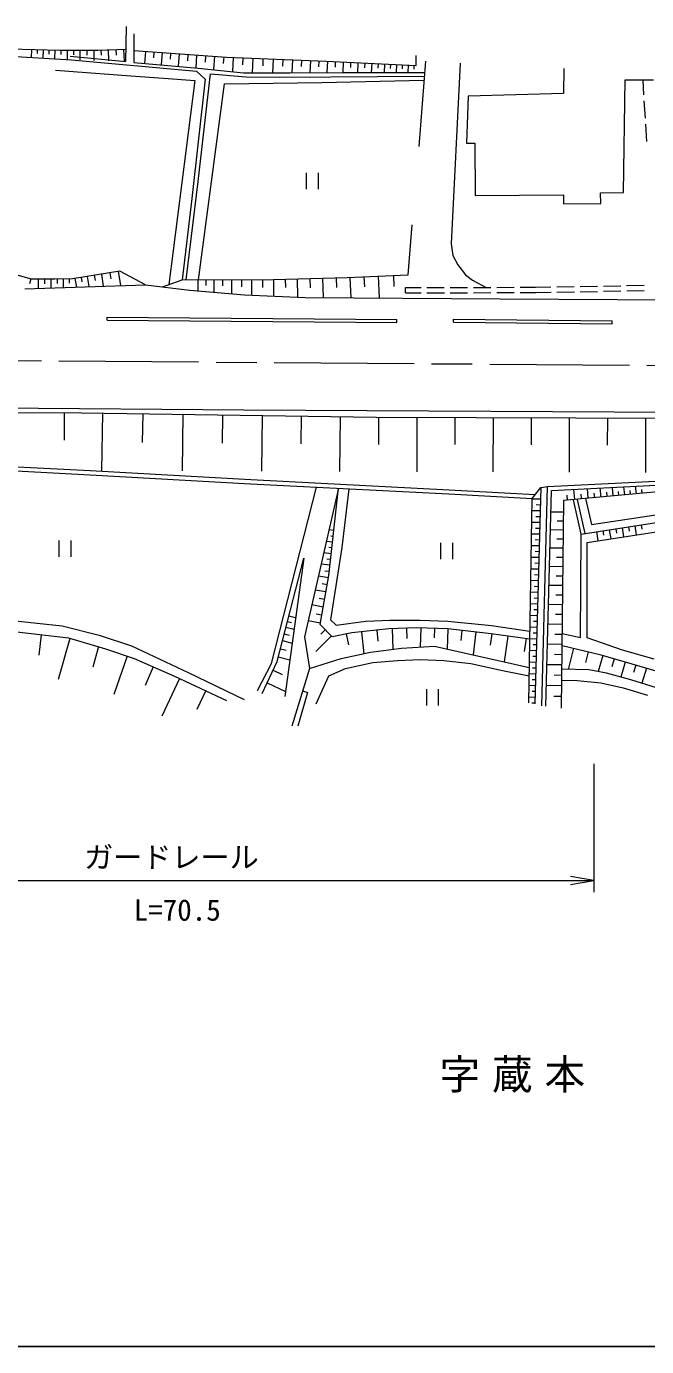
# Model space of a CAD drawing. Units: millimetres, scale not verified. Extents: x 40000 to 680000, y 20000 to 380000.
# Drawn here: x 180544 to 233814, y 205000 to 318293 of the extents above; entities that cross this region are included whole.
import ezdxf
from ezdxf.enums import TextEntityAlignment as Align

# ---------------------------------------------------------------- set-up
doc = ezdxf.new("R2010")
doc.units = ezdxf.units.MM
doc.header["$LTSCALE"] = 1000
doc.linetypes.add('CHAIN', pattern=[18.5, 12, -1.5, 3.5, -1.5])
for name, color, linetype, lineweight in [('M-BMK', 2, 'CHAIN', 13), ('M-STR-HTXT', 7, 'Continuous', 13), ('M-TTL-BAND', 7, 'Continuous', 25), ('M-WORK', 1, 'Continuous', 13)]:
    doc.layers.add(name, color=color, linetype=linetype, lineweight=lineweight)
doc.layers.add('M-BMK-HTXT', color=7, linetype='Continuous')
doc.styles.add('ＭＳ ゴシック', font='')
doc.styles.get('ＭＳ ゴシック').set_extended_font_data('MS Gothic')

# ---------------------------------------------------------------- blocks, each defined once
blk = doc.blocks.new('open_arrow')
at = {"color": 0, "linetype": 'Continuous', "lineweight": -2}
blk.add_lwpolyline([(7.5, 1.25), (0, 0), (7.5, -1.25)], dxfattribs=at)

msp = doc.modelspace()

# ---------------------------------------------------------------- linework, layer by layer
at = {"layer": 'M-BMK'}
msp.add_line((164839, 289717), (249290, 289102), dxfattribs=at)
at = {"layer": 'M-STR-HTXT'}
for p, q in [((229287, 255000), (229287, 244000)), ((157914, 245000), (229287, 245000))]:
    msp.add_line(p, q, dxfattribs=at)
at = {"layer": 'M-TTL-BAND'}
msp.add_line((40000, 205000), (579000, 205000), dxfattribs=at)
at = {"layer": 'M-WORK'}
for p, q in [((189090, 315273), (189143, 318293)), ((189783, 317653), (189765, 315202)), ((179113, 316372), (183429, 316252)), ((180978, 316321), (180959, 315629)), ((181478, 316307), (181468, 315961)), ((181978, 316293), (181958, 315573)), ((182482, 316279), (182472, 315919)), ((182985, 316265), (182965, 315517)), ((183429, 316252), (186666, 316252)), ((183509, 316252), (183509, 315878)), ((184033, 316252), (184033, 315457)), ((184590, 316252), (184590, 315855)), ((185147, 316252), (185147, 315410)), ((185736, 316252), (185736, 315831)), ((186326, 316252), (186326, 315369)), ((186666, 316252), (189109, 316327)), ((186944, 316261), (186957, 315820)), ((187562, 316280), (187591, 315325)), ((188230, 316300), (188244, 315823)), ((188898, 316320), (188929, 315279)), ((189772, 316213), (197732, 315653)), ((190770, 316143), (190698, 315121)), ((191485, 316093), (191449, 315582)), ((179650, 315702), (184419, 315435)), ((184312, 315735), (189090, 315273)), ((184419, 315435), (195155, 314450)), ((189765, 315202), (195288, 314723)), ((192200, 316042), (192127, 314997)), ((192932, 315991), (192895, 315468)), ((193663, 315939), (193588, 314870)), ((194412, 315887), (194374, 315352)), ((195160, 315834), (195083, 314741)), ((195925, 315780), (195887, 315233)), ((196691, 315726), (196610, 314585)), ((197490, 315670), (197450, 315099)), ((197732, 315653), (206283, 315307)), ((198290, 315630), (198241, 314414)), ((199142, 315596), (199117, 314988)), ((199993, 315561), (199942, 314314)), ((200866, 315526), (200841, 314903)), ((201739, 315491), (201691, 314314)), ((202562, 315457), (202539, 314869)), ((203386, 315424), (203341, 314315)), ((204162, 315393), (204140, 314838)), ((204939, 315361), (204896, 314321)), ((205667, 315332), (205646, 314812)), ((206283, 315307), (214009, 314934)), ((206395, 315301), (206348, 314327)), ((207077, 315268), (207053, 314781)), ((207759, 315235), (207716, 314332)), ((208392, 315205), (208370, 314753)), ((209024, 315174), (208984, 314332)), ((209614, 315146), (209594, 314725)), ((210204, 315117), (210166, 314332)), ((210754, 315091), (210735, 314698)), ((211304, 315064), (211268, 314331)), ((211817, 315040), (211799, 314673)), ((212330, 315015), (212297, 314331)), ((212829, 314991), (212813, 314649)), ((213329, 314967), (213298, 314331)), ((214009, 314934), (214009, 315786)), ((214812, 315324), (214243, 307989)), ((217811, 315140), (217025, 299635)), ((183040, 314539), (189514, 314059)), ((189514, 314059), (192711, 313819)), ((195155, 314450), (195901, 313757)), ((195288, 314723), (199196, 314314)), ((195288, 304992), (196354, 314237)), ((196354, 314237), (199418, 313970)), ((199196, 314314), (203174, 314314)), ((199418, 313970), (202242, 313944)), ((202242, 313944), (206691, 313970)), ((203174, 314314), (207756, 314332)), ((206691, 313970), (214711, 314025)), ((207756, 314332), (214735, 314331)), ((213828, 314942), (213813, 314625)), ((226709, 314693), (226682, 312536)), ((192711, 313819), (195002, 313659)), ((195002, 313659), (192784, 296137)), ((195901, 313757), (194756, 303527)), ((195329, 296554), (197566, 313366)), ((197566, 313366), (205918, 313486)), ((205918, 313486), (214670, 313673)), ((231824, 304037), (231984, 313708)), ((231984, 313708), (234408, 313708)), ((233476, 313708), (233555, 312408)), ((218477, 312296), (218344, 308273)), ((226682, 312536), (218477, 312296)), ((233585, 311909), (233677, 310411)), ((233707, 309912), (233799, 308415)), ((218344, 308273), (219063, 308273)), ((219063, 308273), (219090, 303771)), ((194276, 296550), (195288, 304992)), ((204577, 305727), (204577, 304327)), ((205627, 304327), (205627, 305727)), ((219090, 303771), (226682, 303851)), ((226682, 303851), (226682, 303078)), ((229852, 304010), (231824, 304037)), ((229879, 303105), (229852, 304010)), ((194756, 303527), (193910, 296548)), ((226682, 303078), (229879, 303105)), ((213331, 296979), (213691, 301255)), ((217025, 299635), (217171, 298622)), ((217171, 298622), (217598, 297823)), ((180978, 296606), (179539, 297006)), ((188570, 297299), (184494, 296633)), ((185756, 296839), (185899, 295963)), ((186368, 296939), (186440, 296501)), ((186981, 297039), (187150, 296005)), ((187705, 297157), (187789, 296640)), ((188429, 297276), (188628, 296055)), ((190782, 296127), (188570, 297299)), ((208096, 296739), (213331, 296979)), ((210759, 296861), (210845, 294991)), ((212068, 296921), (212111, 295986)), ((217598, 297823), (218264, 296971)), ((218264, 296971), (218850, 296518)), ((180418, 295780), (190782, 296127)), ((180924, 296621), (180804, 296192)), ((182976, 296606), (180978, 296606)), ((181546, 296606), (181546, 295818)), ((182097, 296606), (182097, 296212)), ((182649, 296606), (182649, 295855)), ((184494, 296633), (182976, 296606)), ((183175, 296610), (183182, 296234)), ((183701, 296619), (183714, 295890)), ((184211, 296628), (184217, 296264)), ((184718, 296669), (184839, 295928)), ((185237, 296754), (185297, 296383)), ((190782, 296127), (194576, 295644)), ((192247, 295940), (193910, 296548)), ((193910, 296548), (201782, 296579)), ((195276, 296554), (195280, 295584)), ((195955, 296556), (195957, 296071)), ((196634, 296559), (196639, 295468)), ((197398, 296562), (197400, 296017)), ((198162, 296565), (198167, 295338)), ((199021, 296568), (199024, 295955)), ((199880, 296572), (199886, 295219)), ((200827, 296576), (200830, 295899)), ((201775, 296579), (201780, 295141)), ((201782, 296579), (208096, 296739)), ((202781, 296605), (202799, 295886)), ((203787, 296630), (203827, 295058)), ((204888, 296658), (204907, 295872)), ((205988, 296686), (206030, 295021)), ((207153, 296715), (207174, 295883)), ((208318, 296749), (208398, 295006)), ((209539, 296805), (209579, 295934)), ((213097, 295874), (214440, 295878)), ((213098, 295424), (213097, 295874)), ((214940, 295880), (216440, 295884)), ((216940, 295886), (218440, 295891)), ((218850, 296518), (220022, 295896)), ((218940, 295892), (220440, 295897)), ((220940, 295899), (222440, 295903)), ((222940, 295905), (224283, 295909)), ((224283, 295909), (225600, 295932)), ((226100, 295941), (227599, 295968)), ((228099, 295976), (229599, 296003)), ((230099, 296012), (231599, 296038)), ((232099, 296047), (233598, 296073)), ((194576, 295644), (199265, 295244)), ((199265, 295244), (204486, 295031)), ((204486, 295031), (221243, 294924)), ((213098, 295424), (214443, 295428)), ((214943, 295430), (216443, 295434)), ((216943, 295436), (218443, 295441)), ((218943, 295442), (220443, 295447)), ((220943, 295449), (222443, 295453)), ((221243, 294924), (237867, 294818)), ((222943, 295455), (224287, 295459)), ((224287, 295459), (225609, 295483)), ((226109, 295491), (227609, 295518)), ((228109, 295526), (229609, 295553)), ((230109, 295562), (231609, 295588)), ((232108, 295597), (233608, 295623)), ((187468, 293080), (187470, 293330)), ((187468, 293080), (212351, 292880)), ((187470, 293330), (212353, 293130)), ((212351, 292880), (212353, 293130)), ((217226, 292920), (217228, 293170)), ((217226, 292920), (230851, 292782)), ((217228, 293170), (230853, 293032)), ((230851, 292782), (230853, 293032)), ((157937, 285734), (199217, 285375)), ((158327, 285214), (185276, 285134)), ((183796, 285139), (183789, 282797)), ((185276, 285134), (210591, 284768)), ((187074, 285108), (187003, 280170)), ((190531, 285058), (190495, 282589)), ((193988, 285008), (193918, 280148)), ((197390, 284959), (197355, 282529)), ((199217, 285375), (252036, 285115)), ((200793, 284910), (200724, 280125)), ((204142, 284861), (204107, 282469)), ((207491, 284813), (207423, 280104)), ((210591, 284768), (237847, 284681)), ((210787, 284767), (210780, 282413)), ((214084, 284757), (214069, 280082)), ((217356, 284746), (217349, 282409)), ((220629, 284736), (220614, 280061)), ((223901, 284726), (223894, 282388)), ((227174, 284715), (227159, 280040)), ((230447, 284705), (230439, 282367)), ((233720, 284694), (233705, 280019)), ((171531, 280587), (186015, 279824)), ((171550, 280937), (186034, 280173)), ((186034, 280173), (199807, 279400)), ((225294, 278800), (248086, 279972)), ((228180, 274731), (261698, 279892)), ((229090, 275542), (258188, 279940)), ((186015, 279824), (199788, 279051)), ((199788, 279051), (216838, 278172)), ((199807, 279400), (216857, 278521)), ((201607, 263614), (205471, 278758)), ((223970, 277793), (224716, 278717)), ((224716, 278717), (224216, 260155)), ((224716, 278717), (225294, 278800)), ((224808, 259975), (225294, 278800)), ((225635, 278467), (248395, 279645)), ((248395, 279645), (226687, 277595)), ((228719, 274010), (261081, 278998)), ((230941, 277997), (230871, 278738)), ((231936, 278091), (231870, 278790)), ((232932, 278185), (232870, 278841)), ((207350, 278661), (204422, 265898)), ((206526, 271183), (207350, 278661)), ((208240, 278615), (207646, 273573)), ((216838, 278172), (223970, 277793)), ((216857, 278521), (224241, 278129)), ((223690, 260232), (223970, 277793)), ((224689, 277717), (223969, 277736)), ((225158, 259966), (225635, 278467)), ((226687, 277595), (226487, 259793)), ((227025, 277627), (226983, 278068)), ((228180, 274731), (227546, 277677)), ((227641, 277686), (227558, 278566)), ((227857, 277706), (228518, 274784)), ((228223, 277741), (228184, 278156)), ((228574, 277774), (229090, 275542)), ((228805, 277795), (228727, 278627)), ((229355, 277847), (229318, 278240)), ((229904, 277899), (229830, 278684)), ((230422, 277948), (230387, 278318)), ((231439, 278044), (231406, 278393)), ((232434, 278138), (232403, 278466)), ((233430, 278232), (233401, 278539)), ((224662, 276709), (223953, 276728)), ((224675, 277213), (224315, 277223)), ((226676, 276596), (225587, 276608)), ((224635, 275709), (223937, 275728)), ((224648, 276209), (224294, 276219)), ((226667, 275834), (226123, 275840)), ((232256, 275359), (232317, 274966)), ((232806, 275444), (232927, 274659)), ((233356, 275528), (233416, 275136)), ((206950, 275030), (206528, 275077)), ((206895, 274533), (206684, 274556)), ((224608, 274710), (223921, 274728)), ((224594, 274210), (224251, 274219)), ((224621, 275210), (224272, 275219)), ((226659, 275072), (225548, 275084)), ((226650, 274294), (226095, 274300)), ((228148, 265842), (228180, 274731)), ((229507, 274936), (229628, 274150)), ((230057, 275020), (230117, 274628)), ((230607, 275105), (230728, 274320)), ((231157, 275190), (231217, 274797)), ((231706, 275274), (231827, 274489)), ((183336, 274168), (183336, 272768)), ((184386, 272768), (184386, 274168)), ((206731, 273042), (206078, 273114)), ((206840, 274036), (206303, 274095)), ((206785, 273539), (206517, 273569)), ((207646, 273573), (206660, 267366)), ((216109, 273966), (216109, 272566)), ((217159, 272566), (217159, 273966)), ((224581, 273710), (223905, 273728)), ((224567, 273210), (224229, 273219)), ((226641, 273517), (225508, 273530)), ((228719, 265818), (228719, 274010)), ((202073, 263787), (204364, 272658)), ((204364, 272658), (202739, 260777)), ((206621, 272048), (205853, 272133)), ((206676, 272545), (206349, 272581)), ((224554, 272711), (223889, 272728)), ((224540, 272211), (224208, 272220)), ((226623, 271930), (225467, 271943)), ((226632, 272724), (226066, 272730)), ((206488, 270974), (205622, 271129)), ((205771, 266961), (206526, 271183)), ((206562, 271510), (206177, 271553)), ((224527, 271711), (223873, 271728)), ((224514, 271211), (224187, 271220)), ((226614, 271121), (226036, 271127)), ((206272, 269762), (205347, 269927)), ((206380, 270368), (205947, 270446)), ((224473, 269712), (223841, 269729)), ((224500, 270711), (223857, 270729)), ((224487, 270211), (224165, 270220)), ((226605, 270311), (225425, 270325)), ((206040, 268467), (205052, 268644)), ((206156, 269115), (205693, 269197)), ((224446, 268712), (223825, 268729)), ((224460, 269212), (224144, 269220)), ((226587, 268659), (225383, 268673)), ((226596, 269485), (226006, 269492)), ((203088, 267715), (203668, 267566)), ((205916, 267776), (205422, 267864)), ((224419, 267712), (223809, 267729)), ((224433, 268212), (224122, 268221)), ((226577, 267817), (225975, 267823)), ((179335, 267324), (183611, 266845)), ((179717, 266331), (184152, 265811)), ((183611, 266845), (186808, 266045)), ((202837, 266744), (203531, 266565)), ((202962, 267230), (203309, 267140)), ((205793, 267084), (204738, 267273)), ((206819, 265913), (205771, 266961)), ((206213, 266519), (205834, 266140)), ((206660, 267366), (207139, 266913)), ((208506, 266250), (206819, 265913)), ((207139, 266913), (209697, 267260)), ((211685, 266605), (208506, 266250)), ((209322, 266341), (209532, 264463)), ((209697, 267260), (211748, 267340)), ((210636, 266488), (210741, 265549)), ((214083, 266694), (211685, 266605)), ((211748, 267340), (214359, 267340)), ((211952, 266615), (212018, 264843)), ((213193, 266661), (213226, 265775)), ((216747, 266588), (214083, 266694)), ((214359, 267340), (216730, 267260)), ((214433, 266680), (214367, 265033)), ((215586, 266634), (215553, 265811)), ((216739, 266588), (216670, 264861)), ((216730, 267260), (220486, 266887)), ((220476, 266179), (216747, 266588)), ((217942, 266457), (217847, 265598)), ((219144, 266325), (218928, 264350)), ((220486, 266887), (223788, 266408)), ((224393, 266713), (223793, 266729)), ((224406, 267213), (224101, 267221)), ((226568, 266974), (225339, 266988)), ((181818, 266084), (181612, 264326)), ((184276, 265776), (183261, 262247)), ((184152, 265811), (187349, 264892)), ((186808, 266045), (189565, 265126)), ((189565, 265126), (194440, 262848)), ((202537, 265581), (203367, 265367)), ((202687, 266162), (203102, 266055)), ((204422, 265898), (204862, 263202)), ((206743, 265988), (205406, 264650)), ((208013, 266152), (208198, 265224)), ((220526, 266172), (220388, 265188)), ((223777, 265715), (220476, 266179)), ((221904, 265979), (221591, 263752)), ((223462, 265759), (223306, 264646)), ((224366, 265713), (223777, 265729)), ((224352, 265213), (224058, 265221)), ((224379, 266213), (224079, 266221)), ((226548, 265254), (225295, 265268)), ((226558, 266114), (225944, 266121)), ((226547, 265155), (229785, 264380)), ((226559, 266181), (228148, 265842)), ((231756, 264752), (228719, 265818)), ((186746, 265065), (186239, 263301)), ((187349, 264892), (189787, 264053)), ((189186, 264260), (188049, 260956)), ((189787, 264053), (193264, 262534)), ((202177, 264190), (203171, 263933)), ((202357, 264886), (202854, 264757)), ((204862, 263202), (207579, 264037)), ((207579, 264037), (210101, 264588)), ((210101, 264588), (212765, 264943)), ((212765, 264943), (215607, 265103)), ((215607, 265103), (218502, 264446)), ((218502, 264446), (222480, 263552)), ((224339, 264713), (223762, 264729)), ((224325, 264214), (224037, 264221)), ((226539, 264376), (225912, 264383)), ((227520, 264923), (227087, 263116)), ((228784, 264620), (228568, 263717)), ((230045, 264305), (229645, 262922)), ((229785, 264380), (235300, 262782)), ((231013, 264024), (230813, 263333)), ((234473, 263993), (231756, 264752)), ((191446, 263328), (190746, 261727)), ((194440, 262848), (199235, 260531)), ((200382, 261296), (201607, 263614)), ((200795, 261043), (202073, 263787)), ((201733, 263057), (202524, 262688)), ((204862, 263202), (203334, 258247)), ((206527, 262575), (207948, 263179)), ((207948, 263179), (210310, 263694)), ((210310, 263694), (212423, 263889)), ((212423, 263889), (214395, 263960)), ((214395, 263960), (216402, 263871)), ((216402, 263871), (218728, 263623)), ((218728, 263623), (221428, 263019)), ((221428, 263019), (223727, 262574)), ((222480, 263552), (223739, 263285)), ((224312, 263714), (223746, 263729)), ((224298, 263214), (224015, 263222)), ((226529, 263499), (225250, 263513)), ((228852, 263075), (226525, 263129)), ((230371, 262782), (228852, 263075)), ((231981, 263744), (231606, 262449)), ((232887, 263481), (232700, 262834)), ((233793, 263218), (233417, 261919)), ((193682, 262340), (192182, 259109)), ((193264, 262534), (197739, 260456)), ((201217, 261949), (202799, 261212)), ((205443, 260159), (206527, 262575)), ((224258, 261714), (223714, 261729)), ((224285, 262714), (223730, 262729)), ((224271, 262214), (223994, 262222)), ((226509, 261708), (225203, 261723)), ((226519, 262603), (225879, 262610)), ((226514, 262204), (227859, 262168)), ((227859, 262168), (229883, 261955)), ((229883, 261955), (231802, 261546)), ((232449, 262222), (230371, 262782)), ((234660, 261530), (232449, 262222)), ((195944, 261290), (195194, 259674)), ((204702, 261142), (203849, 258247)), ((204272, 261288), (204702, 261142)), ((214895, 261423), (214895, 260023)), ((215945, 260023), (215945, 261423)), ((224231, 260715), (223698, 260729)), ((224245, 261215), (223972, 261222)), ((226498, 260794), (225846, 260802)), ((231802, 261546), (233880, 260889)), ((224218, 260215), (223951, 260222))]:
    msp.add_line(p, q, dxfattribs=at)

# ---------------------------------------------------------------- block references
at = {"layer": 'M-STR-HTXT', "xscale": 267, "yscale": 267, "rotation": 180}
msp.add_blockref('open_arrow', (229287, 245000), dxfattribs=at)

# ---------------------------------------------------------------- texts
at = {"layer": 'M-BMK-HTXT', "insert": (222785, 228211), "char_height": 2566, "attachment_point": 5, "style": 'ＭＳ ゴシック'}
msp.add_mtext('\\T1.29;字蔵本', dxfattribs=at)
at = {"layer": 'M-STR-HTXT', "style": 'ＭＳ ゴシック'}
msp.add_text('ガードレール', height=1833, dxfattribs=at).set_placement((193000, 247000), align=Align.MIDDLE_CENTER)
msp.add_text('L=70.5', height=1833, dxfattribs=at).set_placement((193500, 241000), align=Align.BOTTOM_CENTER)

doc.saveas('drawing.dxf')
